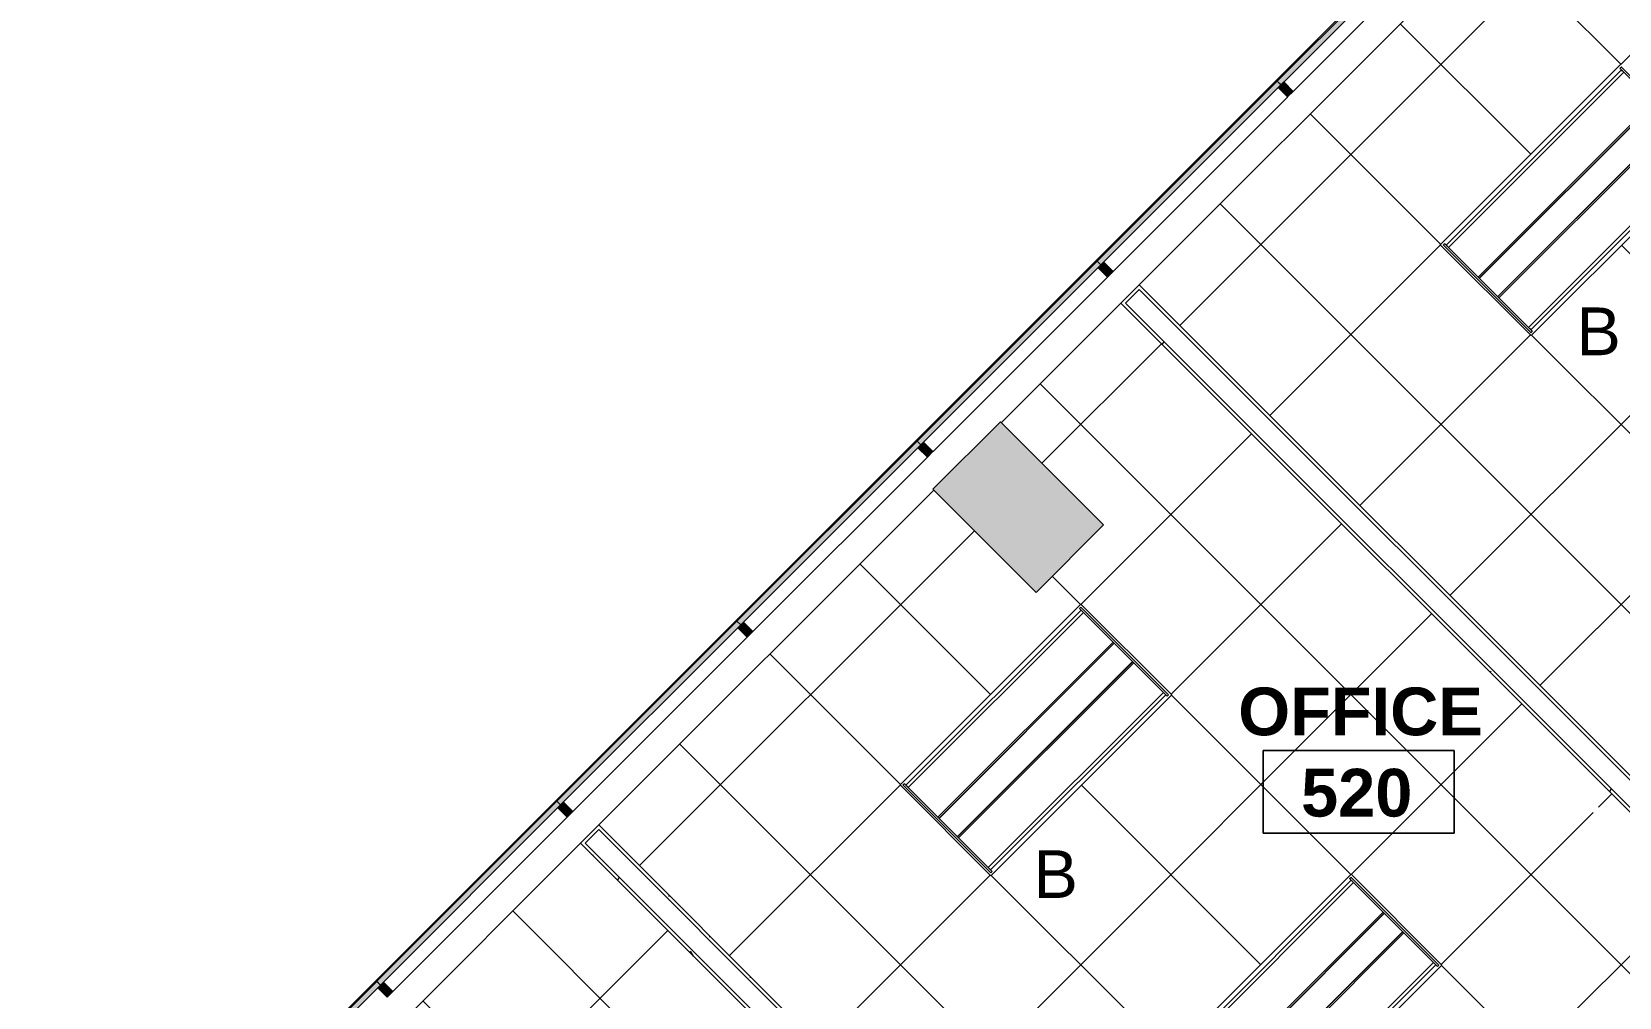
# Model space of a CAD drawing. Header units: inches. Extents: x -1199 to 741, y -709 to 788.
# Drawn here: x -1195.2 to -896, y 364.9 to 546.9 of the extents above; entities that cross this region are included whole.
import ezdxf

# ---------------------------------------------------------------- set-up
doc = ezdxf.new("R2010")
doc.units = ezdxf.units.IN
doc.header["$MEASUREMENT"] = 0
for name, color, linetype, lineweight in [('A-AREA-IDEN', 2, 'Continuous', 9), ('A-CLNG', 13, 'Continuous', 13), ('A-CLNG-PATT', 13, 'Continuous', 13), ('A-DOOR', 31, 'Continuous', 13), ('A-GLAZ-CURT', 52, 'Continuous', 9), ('A-GLAZ-CWMG', 51, 'Continuous', 9), ('A-WALL', 113, 'Continuous', 13), ('A-WALL-PATT', 111, 'Continuous', 13), ('E-LITE-EQPM', 33, 'Continuous', 9), ('E-LITE-EQPM-IDEN', 33, 'Continuous', 9), ('I-WALL', 2, 'Continuous', 9), ('S-COLS', 52, 'Continuous', 13)]:
    doc.layers.add(name, color=color, linetype=linetype, lineweight=lineweight)
doc.styles.add('Arial_1', font='arial.ttf', dxfattribs={"height": 9})
doc.styles.add('Swis721 Lt BT_B', font='', dxfattribs={"height": 9})
doc.styles.get('Swis721 Lt BT_B').set_extended_font_data('Swis721 Lt BT', bold=True)
pattern_1 = [(0, (0, 0), (30.72, 7.68), [1.267, -21.773, 1.267, -21.773, -122.88]), (0, (0, 0), (30.72, 7.68), [-46.08, 1.267, -44.813, 1.267, -21.773, -53.76]), (0, (0, 0), (30.72, 7.68), [-115.2, 1.267, -14.093, 1.267, -37.133]), (120, (11.52, 3.84), (-22.011075, 22.7643), [1.267, -21.773, 1.267, -21.773, -122.88]), (120, (11.52, 3.84), (-22.011075, 22.7643), [-46.08, 1.267, -44.813, 1.267, -21.773, -53.76]), (120, (11.52, 3.84), (-22.011075, 22.7643), [-115.2, 1.267, -14.093, 1.267, -37.133]), (240, (15.36, 19.2), (-8.708925, -30.4443), [1.267, -21.773, 1.267, -21.773, -122.88]), (240, (15.36, 19.2), (-8.708925, -30.4443), [-46.08, 1.267, -44.813, 1.267, -21.773, -53.76]), (240, (15.36, 19.2), (-8.708925, -30.4443), [-115.2, 1.267, -14.093, 1.267, -37.133])]

# ---------------------------------------------------------------- blocks, each defined once
blk = doc.blocks.new('Concrete-Rectangular-Column - 18 x 27-7059394-5TH FLOOR RCP')
at = {"layer": 'S-COLS', "lineweight": 9}
blk.add_hatch(color=7, dxfattribs=at).paths.add_polyline_path([(9, -13.75), (9, 13.75), (-9, 13.75), (-9, -13.75)], flags=0)
at = {"layer": 'S-COLS', "color": 8, "lineweight": 20}
for p, q in [((-9, 13.75), (9, 13.75)), ((-9, -13.75), (-9, 13.75)), ((9, 13.75), (9, -13.75)), ((9, -13.75), (-9, -13.75))]:
    blk.add_line(p, q, dxfattribs=at)
blk = doc.blocks.new('Door - Single - Solid Door-7612116-5TH FLOOR RCP')
at = {"layer": 'A-DOOR', "lineweight": 9}
for p, q in [((-14.13, 3.1), (-15.63, 3.1)), ((-15.63, 3.1), (-15.63, 2.35)), ((-14.13, 3.1), (22.12, 3.1)), ((-14.13, -0.28), (-14.13, 3.1)), ((22.12, 3.1), (22.12, -0.28)), ((23.62, 3.1), (22.12, 3.1)), ((23.62, 2.35), (23.62, 3.1)), ((-15.63, -2.53), (-15.63, -3.28)), ((-13.63, -0.28), (-14.13, -0.28)), ((-14.13, -1.78), (-13.63, -1.78)), ((-14.13, -3.28), (-14.13, -1.78)), ((-13.63, -0.28), (21.62, -0.28)), ((-13.63, -1.78), (-13.63, -0.28)), ((-13.63, -1.78), (21.62, -1.78)), ((21.62, -0.28), (21.62, -1.78)), ((22.12, -0.28), (21.62, -0.28)), ((21.62, -1.78), (22.12, -1.78)), ((22.12, -1.78), (22.12, -3.28)), ((23.62, -3.28), (23.62, -2.53)), ((-15.63, -3.28), (-14.13, -3.28)), ((-14.13, -3.28), (-14.01, -3.28)), ((-12.63, -3.28), (22.12, -3.28)), ((22.12, -3.28), (23.62, -3.28))]:
    blk.add_line(p, q, dxfattribs=at)
blk = doc.blocks.new('L-Recessed-Axis-Day-Acrylic - 2 x 4-V2-5TH FLOOR RCP')
at = {"layer": 'E-LITE-EQPM'}
for p, q in [((-23.34, 11.7), (-23.7, 11.7)), ((-23.7, 11.64), (-23.7, 11.7)), ((-23.7, 11.7), (-23.7, 11.64)), ((-23.7, -11.64), (-23.7, 11.64)), ((-23.34, 11.64), (-23.34, 11.7)), ((-23.34, 11.7), (-23.34, 11.64)), ((-23.34, 11.64), (-23.34, -11.64)), ((23.34, 11.28), (-23.34, 11.28)), ((-23.34, 11.19), (-23.34, 11.22)), ((-23.34, 10.99), (-23.34, 11.19)), ((-23.34, 10.97), (-23.34, 10.99)), ((-23.34, 10.66), (23.34, 10.66)), ((23.7, 11.7), (23.34, 11.7)), ((23.34, 11.64), (23.34, 11.7)), ((23.34, 11.7), (23.34, 11.64)), ((23.34, -11.64), (23.34, 11.64)), ((23.34, 11.22), (23.34, 11.19)), ((23.34, 11.19), (23.34, 10.99)), ((23.34, 10.99), (23.34, 10.97)), ((23.7, 11.64), (23.7, 11.7)), ((23.7, 11.7), (23.7, 11.64)), ((23.7, 11.64), (23.7, -11.64)), ((-23.34, 2.76), (23.34, 2.76)), ((-23.34, 2.47), (23.34, 2.47)), ((23.34, 2.44), (-23.34, 2.44)), ((-23.34, -2.44), (23.34, -2.44)), ((-23.34, -2.47), (23.34, -2.47)), ((-23.34, -2.76), (23.34, -2.76)), ((-23.7, -11.64), (-23.7, -11.7)), ((-23.7, -11.7), (-23.7, -11.64)), ((-23.7, -11.7), (-23.34, -11.7)), ((-23.34, -10.66), (23.34, -10.66)), ((-23.34, -10.99), (-23.34, -10.97)), ((-23.34, -11.19), (-23.34, -10.99)), ((-23.34, -11.22), (-23.34, -11.19)), ((-23.34, -11.28), (23.34, -11.28)), ((-23.34, -11.64), (-23.34, -11.7)), ((-23.34, -11.7), (-23.34, -11.64)), ((23.34, -10.97), (23.34, -10.99)), ((23.34, -10.99), (23.34, -11.19)), ((23.34, -11.19), (23.34, -11.22)), ((23.34, -11.64), (23.34, -11.7)), ((23.34, -11.7), (23.34, -11.64)), ((23.34, -11.7), (23.7, -11.7)), ((23.7, -11.64), (23.7, -11.7)), ((23.7, -11.7), (23.7, -11.64))]:
    blk.add_line(p, q, dxfattribs=at)
blk = doc.blocks.new('System Panel - Glazed-7347563-5TH FLOOR RCP')
at = {"layer": 'A-GLAZ-CURT'}
blk.add_hatch(color=7, dxfattribs=at).paths.add_polyline_path([(-24, 0.75), (24, 0.75), (24, 1.75), (-24, 1.75)], flags=0)
at = {"layer": 'A-GLAZ-CURT', "color": 8, "lineweight": 20}
for p, q in [((-24, 0.75), (-24, 1.75)), ((-24, 1.75), (24, 1.75)), ((24, 0.75), (-24, 0.75)), ((24, 1.75), (24, 0.75))]:
    blk.add_line(p, q, dxfattribs=at)
blk = doc.blocks.new('Rectangular Mullion - 1_5_ x 2_5_ rectangular-7348002-5TH FLOOR RCP')
at = {"layer": 'A-GLAZ-CWMG'}
blk.add_line((-1025.3, 467.77), (-992.42, 500.65), dxfattribs=at)
blk = doc.blocks.new('Rectangular Mullion - 1_5_ x 2_5_ rectangular-7347996-5TH FLOOR RCP')
at = {"layer": 'A-GLAZ-CWMG'}
blk.add_hatch(color=7, dxfattribs=at).paths.add_polyline_path([(-0.75, 1.75), (0.75, 1.75), (0.75, -0.75), (-0.75, -0.75), (-0.75, 0.75)], flags=0)
at = {"layer": 'A-GLAZ-CWMG', "color": 8, "lineweight": 20}
for p, q in [((0.75, 1.75), (-0.75, 1.75)), ((-0.75, 1.75), (-0.75, -0.75)), ((0.75, -0.75), (0.75, 1.75)), ((-0.75, -0.75), (0.75, -0.75))]:
    blk.add_line(p, q, dxfattribs=at)
blk = doc.blocks.new('Room Tag - Room Name and Number-3379422-5TH FLOOR RCP')
at = {"layer": 'A-AREA-IDEN'}
for p, q in [((-0.1881, -0.1636), (-0.1881, -0.0018)), ((-0.1881, -0.0018), (0.1869, -0.0018)), ((0.1869, -0.0018), (-0.1881, -0.0018)), ((-0.1881, -0.0018), (-0.1881, -0.1636)), ((0.1869, -0.0018), (0.1869, -0.1636)), ((0.1869, -0.1636), (0.1869, -0.0018)), ((0.1869, -0.1636), (-0.1881, -0.1636)), ((-0.1881, -0.1636), (0.1869, -0.1636))]:
    blk.add_line(p, q, dxfattribs=at)

msp = doc.modelspace()

# ---------------------------------------------------------------- hatches: boundary and pattern name
at = {"layer": 'A-CLNG-PATT'}
h = msp.add_hatch(dxfattribs=at)
h.set_pattern_fill('FP_14', color=256, style=0, pattern_type=2)
h.set_pattern_definition([(315, (-878.69, 489.806), (-16.9706, -16.9706), []), (225, (-878.69, 489.806), (-16.9706, 16.9706), [])])
h.paths.add_polyline_path([(-870.55, 383.29), (-869.18, 384.66), (-869.71, 385.19), (-868.56, 386.34), (-894.02, 411.79), (-893.04, 412.77), (-867.59, 387.31), (-841.96, 412.94), (-841.42, 412.41), (-772.17, 481.67), (-888.07, 597.56), (-986.44, 499.18), (-870.99, 383.73)], flags=0)
h.paths.add_polyline_path([(-861.67, 438.69), (-878.79, 455.81), (-844.7, 489.9), (-827.58, 472.78), (-861.2, 439.16)], flags=0)
h.paths.add_polyline_path([(-912.58, 489.61), (-929.7, 506.73), (-895.61, 540.82), (-878.49, 523.7), (-912.28, 489.9)], flags=0)
h = msp.add_hatch(dxfattribs=at)
h.set_pattern_fill('FP_15', color=256, style=0, pattern_type=2)
h.set_pattern_definition([(315, (-980.513, 387.983), (-16.9706, -16.9706), []), (225, (-980.513, 387.983), (-16.9706, 16.9706), [])])
h.paths.add_polyline_path([(-972.37, 281.47), (-903.12, 350.72), (-903.65, 351.25), (-878.02, 376.88), (-903.47, 402.34), (-902.5, 403.31), (-877.05, 377.85), (-875.9, 379), (-875.37, 378.47), (-874, 379.84), (-989.89, 495.74), (-1012.42, 473.21), (-993.15, 453.94), (-1005.88, 441.21), (-1025.15, 460.48), (-1088.27, 397.36), (-973.49, 282.59)], flags=0)
h.paths.add_polyline_path([(-963.49, 336.87), (-980.61, 353.99), (-946.52, 388.08), (-929.4, 370.96), (-960.51, 339.85)], flags=0)
h.paths.add_polyline_path([(-1014.4, 387.78), (-1031.52, 404.9), (-997.43, 438.99), (-980.31, 421.87), (-1014.1, 388.08)], flags=0)
h = msp.add_hatch(dxfattribs=at)
h.set_pattern_fill('FP_16', color=256, style=0, pattern_type=2)
h.set_pattern_definition([(315, (-1071.074, 279.847), (-16.9706, -16.9706), []), (225, (-1071.074, 279.847), (-16.9706, 16.9706), [])])
h.paths.add_polyline_path([(-1050.92, 165.3), (-997.54, 218.68), (-999.57, 220.72), (-990.29, 230), (-990.82, 230.53), (-965.19, 256.16), (-990.64, 281.62), (-989.67, 282.59), (-964.21, 257.13), (-963.06, 258.28), (-962.53, 257.75), (-959.04, 261.24), (-1091.71, 393.91), (-1185.63, 300), (-1054.9, 169.28)], flags=0)
h.paths.add_polyline_path([(-1054.06, 229.54), (-1071.18, 246.66), (-1037.09, 280.75), (-1019.97, 263.63), (-1051.99, 231.61)], flags=0)
h.paths.add_polyline_path([(-1104.26, 279.75), (-1121.38, 296.87), (-1087.29, 330.96), (-1070.17, 313.84), (-1103.26, 280.75)], flags=0)
at = {"layer": 'A-WALL-PATT', "lineweight": 9}
h = msp.add_hatch(dxfattribs=at)
h.set_pattern_fill('FP_1', color=256, style=0, pattern_type=2)
h.set_pattern_definition(pattern_1)
h.paths.add_polyline_path([(-874, 379.84), (-873.55, 380.28), (-989.01, 495.74), (-986.44, 498.3), (-986.89, 498.74), (-989.89, 495.74), (-874.44, 380.28)], flags=0)
h = msp.add_hatch(dxfattribs=at)
h.set_pattern_fill('FP_1', color=256, style=0, pattern_type=2)
h.set_pattern_definition(pattern_1)
h.paths.add_polyline_path([(-870.99, 382.85), (-870.55, 383.29), (-986.44, 499.18), (-986.88, 498.74), (-871.43, 383.29)], flags=0)
h = msp.add_hatch(dxfattribs=at)
h.set_pattern_fill('FP_1', color=256, style=0, pattern_type=2)
h.set_pattern_definition(pattern_1)
h.paths.add_polyline_path([(-958.6, 260.8), (-958.16, 261.24), (-1090.83, 393.91), (-1088.27, 396.48), (-1088.71, 396.92), (-1091.71, 393.91), (-959.04, 261.24)], flags=0)
h = msp.add_hatch(dxfattribs=at)
h.set_pattern_fill('FP_1', color=256, style=0, pattern_type=2)
h.set_pattern_definition(pattern_1)
h.paths.add_polyline_path([(-952.59, 260.8), (-952.15, 261.24), (-969.37, 278.46), (-969.81, 278.02), (-952.64, 260.85)], flags=0)
h.paths.add_polyline_path([(-972.37, 280.58), (-971.93, 281.02), (-1088.27, 397.36), (-1088.71, 396.92), (-972.81, 281.02)], flags=0)

# ---------------------------------------------------------------- linework, layer by layer
at = {"layer": 'A-CLNG'}
for p, q in [((-986.44, 499.18), (-888.07, 597.56)), ((-895.61, 540.82), (-929.7, 506.73)), ((-912.58, 489.61), (-878.49, 523.7)), ((-929.7, 506.73), (-912.58, 489.61)), ((-1012.42, 473.21), (-989.89, 495.74)), ((-1088.27, 397.36), (-1025.15, 460.48)), ((-997.43, 438.99), (-1031.52, 404.9)), ((-980.31, 421.87), (-997.43, 438.99)), ((-1014.4, 387.78), (-980.31, 421.87)), ((-1031.52, 404.9), (-1014.4, 387.78)), ((-1185.63, 300), (-1091.71, 393.91)), ((-946.52, 388.08), (-980.61, 353.99)), ((-929.4, 370.96), (-946.52, 388.08)), ((-963.49, 336.87), (-929.4, 370.96))]:
    msp.add_line(p, q, dxfattribs=at)
at = {"layer": 'A-WALL', "lineweight": 9}
msp.add_line((-731.43, 766.92), (-1195.15, 303.2), dxfattribs=at)
at = {"layer": 'A-WALL'}
for p, q in [((-986.44, 498.3), (-989.01, 495.74)), ((-986.44, 498.3), (-870.55, 382.41)), ((-989.01, 495.74), (-873.11, 379.84)), ((-1088.27, 396.48), (-1090.83, 393.91)), ((-1088.27, 396.48), (-972.37, 280.58)), ((-1090.83, 393.91), (-958.16, 261.24))]:
    msp.add_line(p, q, dxfattribs=at)
at = {"layer": 'I-WALL', "lineweight": 13}
for p, q in [((-989.89, 495.74), (-986.44, 499.18)), ((-986.44, 499.18), (-870.55, 383.29)), ((-874, 379.84), (-989.89, 495.74)), ((-1091.71, 393.91), (-1088.27, 397.36)), ((-1088.27, 397.36), (-952.15, 261.24)), ((-959.04, 261.24), (-1091.71, 393.91))]:
    msp.add_line(p, q, dxfattribs=at)

# ---------------------------------------------------------------- block references
at = {"layer": 'A-AREA-IDEN', "xscale": 95.99999999999994, "yscale": 95.99999999999994, "zscale": 95.99999999999994}
msp.add_blockref('Room Tag - Room Name and Number-3379422-5TH FLOOR RCP', (-945.04, 411.55), dxfattribs=at)
at = {"layer": 'A-DOOR', "rotation": 225}
msp.add_blockref('Door - Single - Solid Door-7612116-5TH FLOOR RCP', (-884.63, 365.63), dxfattribs=at)
at = {"layer": 'A-GLAZ-CURT', "rotation": 44.99999999999996}
for p in [(-942.21, 553.33), (-976.16, 519.39), (-1010.1, 485.45), (-1044.04, 451.51), (-1077.98, 417.57), (-1111.92, 383.63), (-1145.86, 349.68)]:
    msp.add_blockref('System Panel - Glazed-7347563-5TH FLOOR RCP', p, dxfattribs=at)
at = {"layer": 'A-GLAZ-CWMG'}
for p in [(67.88, 67.88), (33.94, 33.94), (0, 0), (-33.94, -33.94), (-67.88, -67.88), (-101.82, -101.82)]:
    msp.add_blockref('Rectangular Mullion - 1_5_ x 2_5_ rectangular-7348002-5TH FLOOR RCP', p, dxfattribs=at)
at = {"layer": 'A-GLAZ-CWMG', "extrusion": (0, 0, -1), "rotation": 135.0000000000001}
for p in [(959.19, 536.36), (993.13, 502.42), (1027.07, 468.48), (1061.01, 434.54), (1094.95, 400.6), (1128.89, 366.66)]:
    msp.add_blockref('Rectangular Mullion - 1_5_ x 2_5_ rectangular-7347996-5TH FLOOR RCP', p, dxfattribs=at)
at = {"layer": 'E-LITE-EQPM', "extrusion": (0, 0, -1), "rotation": 135.0000000000001}
for p in [(904.09, 515.21), (1005.92, 413.39), (955.01, 362.48)]:
    msp.add_blockref('L-Recessed-Axis-Day-Acrylic - 2 x 4-V2-5TH FLOOR RCP', p, dxfattribs=at)
at = {"layer": 'S-COLS', "lineweight": 9, "rotation": 224.9999999999999}
msp.add_blockref('Concrete-Rectangular-Column - 18 x 27-7059394-5TH FLOOR RCP', (-1009.24, 457.3), dxfattribs=at)

# ---------------------------------------------------------------- texts
at = {"layer": 'A-AREA-IDEN', "char_height": 9, "attachment_point": 1, "style": 'Swis721 Lt BT_B'}
for s, insert, width in [('OFFICE', (-967.78, 423.27), 54.843), ('520', (-955.94, 407.95), 25.452)]:
    msp.add_mtext(s, dxfattribs=dict(at, insert=insert, width=width))
at = {"layer": 'E-LITE-EQPM-IDEN', "char_height": 9, "width": 10.302, "attachment_point": 1, "style": 'Arial_1'}
for insert in [(-904.05, 494.92), (-1006.37, 392.61)]:
    msp.add_mtext('B', dxfattribs=dict(at, insert=insert))

doc.saveas('drawing.dxf')
